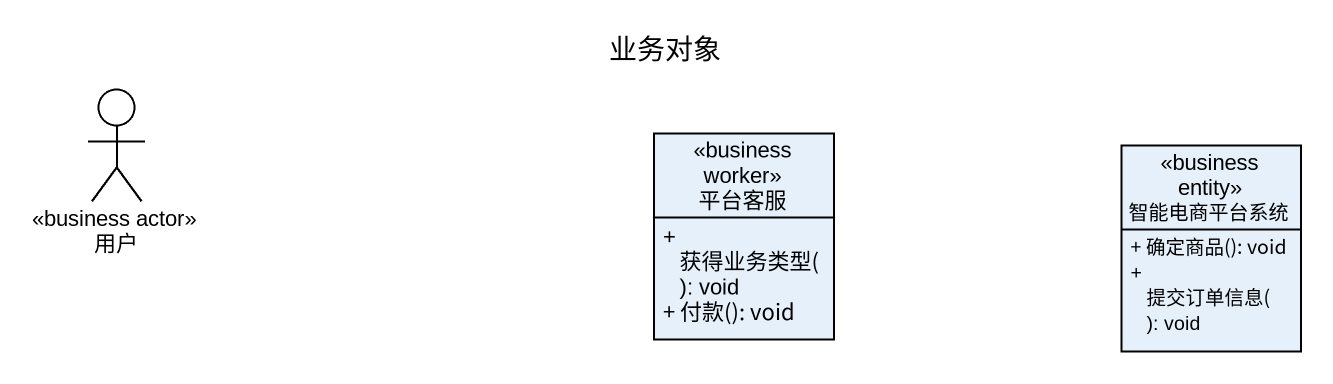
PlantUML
@startuml
title 业务对象
allowmixing
hide circle
hide empty members
skinparam classAttributeIconSize 0
actor 用户 <<business actor>>
class 平台客服 <<business worker>> {
  + 获得业务类型(): void
  + 付款(): void
}
class 智能电商平台系统 <<business entity>> {
  + 确定商品(): void
  + 提交订单信息(): void
}
@enduml
